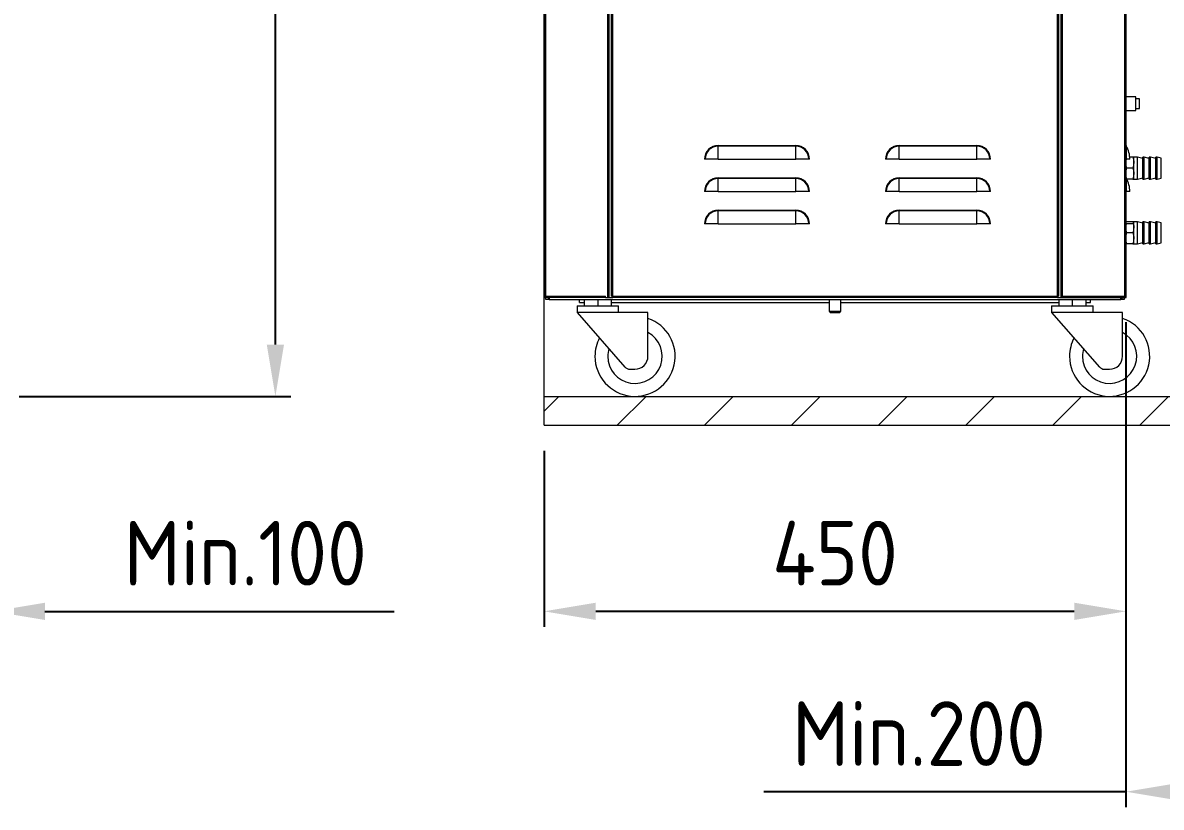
# Model space of a CAD drawing. Header units: millimetres. Extents: x 0 to 5860, y 0 to 4120.
# Drawn here: x 3118 to 3998, y 942 to 1549 of the extents above; entities that cross this region are included whole.
import ezdxf

# ---------------------------------------------------------------- set-up
doc = ezdxf.new("R2010")
doc.units = ezdxf.units.MM
doc.layers.get('0').update_dxf_attribs({"lineweight": 15})
doc.layers.add('D', color=3, linetype='Continuous', lineweight=13)
doc.layers.add('S', color=4, linetype='Continuous', lineweight=15)
doc.styles.add('STU25', font='isocp2.shx')
doc.dimstyles.new('STU25', dxfattribs={"dimscale": 20, "dimtxt": 2.5, "dimasz": 2, "dimexe": 0.6, "dimexo": 1, "dimgap": 1, "dimtad": 1, "dimdsep": 46, "dimtxsty": 'STU25', "dimcen": 2, "dimazin": 2, "dimtfac": 1, "dimtmove": 0, "dimatfit": 3, "dimfxl": 0, "dimtolj": 1, "dimtzin": 0, "dimarcsym": 0})

# ---------------------------------------------------------------- blocks, each defined once
blk = doc.blocks.new('*D6')
at = {"layer": 'D', "color": 0, "lineweight": -2}
for p, q in [((3013.61, 2240.29), (3324.86, 2240.29)), ((3312.86, 1300.29), (3312.86, 2200.29)), ((3114.62, 1260.29), (3324.86, 1260.29))]:
    blk.add_line(p, q, dxfattribs=at)
at = {"layer": 'D', "color": 0}
for points in [[(3306.19, 2200.29), (3319.53, 2200.29), (3312.86, 2240.29)], [(3306.19, 1300.29), (3319.53, 1300.29), (3312.86, 1260.29)]]:
    blk.add_solid(points, dxfattribs=at)
at = {"layer": 'Defpoints', "color": 0}
for p in [(2993.61, 2240.29), (3312.86, 2240.29), (3094.62, 1260.29)]:
    blk.add_point(p, dxfattribs=at)
at = {"layer": 'D', "color": 0, "insert": (3267.86, 1750.29), "char_height": 50, "attachment_point": 5, "rotation": 90, "style": 'STU25'}
blk.add_mtext('\\A1;980', dxfattribs=at)
blk = doc.blocks.new('*D10')
at = {"layer": 'D', "color": 0, "lineweight": -2}
for p, q in [((2994.62, 1316.79), (2994.62, 1081.96)), ((3094.62, 1240.29), (3094.62, 1081.96)), ((2954.62, 1093.96), (2914.62, 1093.96)), ((2994.62, 1093.96), (3094.62, 1093.96)), ((3134.62, 1093.96), (3404.66, 1093.96))]:
    blk.add_line(p, q, dxfattribs=at)
at = {"layer": 'D', "color": 0}
for points in [[(2954.62, 1100.62), (2954.62, 1087.29), (2994.62, 1093.96)], [(3134.62, 1100.62), (3134.62, 1087.29), (3094.62, 1093.96)]]:
    blk.add_solid(points, dxfattribs=at)
at = {"layer": 'Defpoints', "color": 0}
for p in [(2994.62, 1336.79), (3094.62, 1260.29), (3094.62, 1093.96)]:
    blk.add_point(p, dxfattribs=at)
at = {"layer": 'D', "color": 0, "insert": (3289.64, 1138.96), "char_height": 50, "attachment_point": 5, "style": 'STU25'}
blk.add_mtext('\\A1;Min.100', dxfattribs=at)
blk = doc.blocks.new('*D11')
at = {"layer": 'D', "color": 0, "lineweight": -2}
for p, q in [((3970.6, 1317.8), (3970.6, 1081.96)), ((3520.6, 1218.07), (3520.6, 1081.96)), ((3930.6, 1093.96), (3560.6, 1093.96))]:
    blk.add_line(p, q, dxfattribs=at)
at = {"layer": 'D', "color": 0}
for points in [[(3560.6, 1100.62), (3560.6, 1087.29), (3520.6, 1093.96)], [(3930.6, 1100.62), (3930.6, 1087.29), (3970.6, 1093.96)]]:
    blk.add_solid(points, dxfattribs=at)
at = {"layer": 'Defpoints', "color": 0}
for p in [(3970.6, 1337.8), (3520.6, 1238.07), (3520.6, 1093.96)]:
    blk.add_point(p, dxfattribs=at)
at = {"layer": 'D', "color": 0, "insert": (3745.6, 1138.96), "char_height": 50, "attachment_point": 5, "style": 'STU25'}
blk.add_mtext('\\A1;450', dxfattribs=at)
blk = doc.blocks.new('*D13')
at = {"layer": 'D', "color": 0, "lineweight": -2}
for p, q in [((4170.6, 1240.29), (4170.6, 942.39)), ((3970.6, 1218.07), (3970.6, 942.39)), ((3970.6, 954.39), (3690.56, 954.39)), ((4130.6, 954.39), (4010.6, 954.39))]:
    blk.add_line(p, q, dxfattribs=at)
at = {"layer": 'D', "color": 0}
for points in [[(4010.6, 961.05), (4010.6, 947.72), (3970.6, 954.39)], [(4130.6, 961.05), (4130.6, 947.72), (4170.6, 954.39)]]:
    blk.add_solid(points, dxfattribs=at)
at = {"layer": 'Defpoints', "color": 0}
for p in [(4170.6, 1260.29), (3970.6, 1238.07), (4170.6, 954.39)]:
    blk.add_point(p, dxfattribs=at)
at = {"layer": 'D', "color": 0, "insert": (3810.58, 999.39), "char_height": 50, "attachment_point": 5, "style": 'STU25'}
blk.add_mtext('\\A1;Min.200', dxfattribs=at)
blk = doc.blocks.new('GHSHWT')
at = {"color": 7, "linetype": 'Continuous', "lineweight": 15}
for p, q in [((3757.45, -2895.22), (3757.45, -3673.72)), ((3758.46, -2895.22), (3758.46, -3673.72)), ((3761.47, -2896.23), (3761.47, -3672.71)), ((4105.45, -3672.71), (4105.45, -2896.23)), ((4108.46, -3673.72), (4108.46, -2895.22)), ((4109.47, -3672.71), (4109.47, -2896.23)), ((3760.46, -2896.3), (3760.46, -3672.65)), ((4106.46, -3672.65), (4106.46, -2896.3)), ((3758.47, -2910.22), (3758.47, -3673.72)), ((4108.45, -3673.72), (4108.45, -2910.22)), ((3708.46, -2981.22), (3708.46, -3672.71)), ((3709.47, -2981.22), (3709.47, -3672.71)), ((4157.45, -3672.71), (4157.45, -3076.22)), ((4158.46, -3672.71), (4158.46, -3076.22)), ((4165.96, -3518.47), (4158.46, -3518.47)), ((4165.96, -3528.97), (4165.96, -3518.47)), ((4168.96, -3519.97), (4165.96, -3519.97)), ((4168.96, -3527.47), (4168.96, -3519.97)), ((4158.46, -3528.97), (4165.96, -3528.97)), ((4165.96, -3527.47), (4168.96, -3527.47)), ((3843.11, -3556.14), (3903.11, -3556.14)), ((3843.11, -3556.67), (3843.11, -3556.14)), ((3903.11, -3556.67), (3903.11, -3556.14)), ((3983.11, -3556.67), (3983.11, -3556.14)), ((3983.11, -3556.14), (4043.11, -3556.14)), ((4043.11, -3556.67), (4043.11, -3556.14)), ((3903.11, -3556.67), (3843.11, -3556.67)), ((3843.11, -3566.73), (3843.11, -3556.67)), ((3903.11, -3566.73), (3903.11, -3556.67)), ((4043.11, -3556.67), (3983.11, -3556.67)), ((3983.11, -3566.73), (3983.11, -3556.67)), ((4043.11, -3566.73), (4043.11, -3556.67)), ((4158.61, -3556.67), (4158.61, -3566.72)), ((4163.7, -3565.22), (4161.4, -3565.22)), ((4167.46, -3565.22), (4164.46, -3565.22)), ((4164.46, -3569.47), (4164.46, -3565.22)), ((4167.46, -3582.22), (4167.46, -3565.22)), ((4171.46, -3566.22), (4167.46, -3565.22)), ((4171.46, -3582.22), (4171.46, -3565.22)), ((4172.46, -3565.22), (4171.46, -3565.22)), ((4172.46, -3582.22), (4172.46, -3565.22)), ((4176.46, -3566.22), (4172.46, -3565.22)), ((4176.46, -3582.22), (4176.46, -3565.22)), ((4177.46, -3565.22), (4176.46, -3565.22)), ((4177.46, -3582.22), (4177.46, -3565.22)), ((4181.46, -3566.22), (4177.46, -3565.22)), ((4181.46, -3582.22), (4181.46, -3565.22)), ((4182.46, -3565.22), (4181.46, -3565.22)), ((4182.46, -3582.22), (4182.46, -3565.22)), ((4185.7, -3566.04), (4182.46, -3565.22)), ((3833.05, -3566.72), (3832.53, -3566.72)), ((3843.11, -3566.72), (3833.05, -3566.72)), ((3843.11, -3566.73), (3903.11, -3566.73)), ((3913.17, -3566.72), (3903.11, -3566.72)), ((3913.7, -3566.72), (3913.17, -3566.72)), ((3973.05, -3566.72), (3972.53, -3566.72)), ((3983.11, -3566.72), (3973.05, -3566.72)), ((3983.11, -3566.73), (4043.11, -3566.73)), ((4053.17, -3566.72), (4043.11, -3566.72)), ((4053.7, -3566.72), (4053.17, -3566.72)), ((4158.61, -3566.72), (4158.46, -3566.72)), ((4161.46, -3566.72), (4158.61, -3566.72)), ((4163.7, -3573.72), (4159.22, -3573.72)), ((4164.46, -3577.97), (4164.46, -3569.47)), ((3843.11, -3581.14), (3903.11, -3581.14)), ((3843.11, -3581.67), (3843.11, -3581.14)), ((3903.11, -3581.67), (3843.11, -3581.67)), ((3843.11, -3591.73), (3843.11, -3581.67)), ((3903.11, -3581.67), (3903.11, -3581.14)), ((3903.11, -3591.73), (3903.11, -3581.67)), ((3983.11, -3581.67), (3983.11, -3581.14)), ((3983.11, -3581.14), (4043.11, -3581.14)), ((3983.11, -3591.73), (3983.11, -3581.67)), ((4043.11, -3581.67), (3983.11, -3581.67)), ((4043.11, -3581.67), (4043.11, -3581.14)), ((4043.11, -3591.73), (4043.11, -3581.67)), ((4158.61, -3581.67), (4158.61, -3591.72)), ((4163.7, -3582.22), (4159.22, -3582.22)), ((4164.46, -3582.22), (4164.46, -3577.97)), ((4164.46, -3582.22), (4167.46, -3582.22)), ((4167.46, -3582.22), (4171.46, -3581.22)), ((4171.46, -3582.22), (4172.46, -3582.22)), ((4172.46, -3582.22), (4176.46, -3581.22)), ((4176.46, -3582.22), (4177.46, -3582.22)), ((4177.46, -3582.22), (4181.46, -3581.22)), ((4181.46, -3582.22), (4182.46, -3582.22)), ((4182.46, -3582.22), (4185.7, -3581.41)), ((3833.05, -3591.72), (3832.53, -3591.72)), ((3843.11, -3591.72), (3833.05, -3591.72)), ((3843.11, -3591.73), (3903.11, -3591.73)), ((3913.17, -3591.72), (3903.11, -3591.72)), ((3913.7, -3591.72), (3913.17, -3591.72)), ((3973.05, -3591.72), (3972.53, -3591.72)), ((3983.11, -3591.72), (3973.05, -3591.72)), ((3983.11, -3591.73), (4043.11, -3591.73)), ((4053.17, -3591.72), (4043.11, -3591.72)), ((4053.7, -3591.72), (4053.17, -3591.72)), ((4158.61, -3591.72), (4158.46, -3591.72)), ((4161.46, -3591.72), (4158.61, -3591.72)), ((3843.11, -3606.14), (3903.11, -3606.14)), ((3843.11, -3606.67), (3843.11, -3606.14)), ((3903.11, -3606.67), (3843.11, -3606.67)), ((3843.11, -3616.73), (3843.11, -3606.67)), ((3903.11, -3606.67), (3903.11, -3606.14)), ((3903.11, -3616.73), (3903.11, -3606.67)), ((3983.11, -3606.67), (3983.11, -3606.14)), ((3983.11, -3606.14), (4043.11, -3606.14)), ((3983.11, -3616.73), (3983.11, -3606.67)), ((4043.11, -3606.67), (3983.11, -3606.67)), ((4043.11, -3606.67), (4043.11, -3606.14)), ((4043.11, -3616.73), (4043.11, -3606.67)), ((3833.05, -3616.72), (3832.53, -3616.72)), ((3843.11, -3616.72), (3833.05, -3616.72)), ((3843.11, -3616.73), (3903.11, -3616.73)), ((3913.17, -3616.72), (3903.11, -3616.72)), ((3913.7, -3616.72), (3913.17, -3616.72)), ((3973.05, -3616.72), (3972.53, -3616.72)), ((3983.11, -3616.72), (3973.05, -3616.72)), ((3983.11, -3616.73), (4043.11, -3616.73)), ((4053.17, -3616.72), (4043.11, -3616.72)), ((4053.7, -3616.72), (4053.17, -3616.72)), ((4163.7, -3615.22), (4158.46, -3615.22)), ((4158.61, -3616.72), (4158.46, -3616.72)), ((4164.13, -3616.72), (4158.61, -3616.72)), ((4164.46, -3619.47), (4164.46, -3615.22)), ((4167.46, -3615.22), (4164.46, -3615.22)), ((4167.46, -3632.22), (4167.46, -3615.22)), ((4171.46, -3616.22), (4167.46, -3615.22)), ((4171.46, -3632.22), (4171.46, -3615.22)), ((4172.46, -3615.22), (4171.46, -3615.22)), ((4172.46, -3632.22), (4172.46, -3615.22)), ((4176.46, -3616.22), (4172.46, -3615.22)), ((4176.46, -3632.22), (4176.46, -3615.22)), ((4177.46, -3615.22), (4176.46, -3615.22)), ((4177.46, -3632.22), (4177.46, -3615.22)), ((4181.46, -3616.22), (4177.46, -3615.22)), ((4181.46, -3632.22), (4181.46, -3615.22)), ((4182.46, -3615.22), (4181.46, -3615.22)), ((4182.46, -3632.22), (4182.46, -3615.22)), ((4185.7, -3616.04), (4182.46, -3615.22)), ((4163.7, -3623.72), (4159.22, -3623.72)), ((4164.46, -3627.97), (4164.46, -3619.47)), ((4163.7, -3632.22), (4158.46, -3632.22)), ((4164.46, -3632.22), (4164.46, -3627.97)), ((4164.46, -3632.22), (4167.46, -3632.22)), ((4167.46, -3632.22), (4171.46, -3631.22)), ((4171.46, -3632.22), (4172.46, -3632.22)), ((4172.46, -3632.22), (4176.46, -3631.22)), ((4176.46, -3632.22), (4177.46, -3632.22)), ((4177.46, -3632.22), (4181.46, -3631.22)), ((4181.46, -3632.22), (4182.46, -3632.22)), ((4182.46, -3632.22), (4185.7, -3631.41)), ((3708.46, -3672.71), (3708.46, -3673.72)), ((3708.46, -3673.72), (3709.47, -3673.72)), ((3709.47, -3672.71), (3709.47, -3673.72)), ((3709.47, -3672.71), (3756.06, -3672.71)), ((3709.47, -3673.72), (3709.54, -3673.72)), ((3756.06, -3673.72), (3709.54, -3673.72)), ((3709.96, -3675.22), (3709.96, -3673.72)), ((3711.55, -3675.22), (3709.96, -3675.22)), ((3711.55, -3673.72), (3711.55, -3675.22)), ((3712.55, -3675.22), (3711.55, -3675.22)), ((3712.55, -3673.72), (3712.55, -3675.22)), ((3712.55, -3675.22), (4154.37, -3675.22)), ((3735.96, -3677.72), (3735.96, -3675.22)), ((3735.96, -3677.72), (3739.47, -3677.72)), ((3739.47, -3675.22), (3739.47, -3680.22)), ((3749.97, -3675.22), (3749.97, -3680.22)), ((3756.06, -3673.72), (3756.06, -3672.71)), ((3756.06, -3673.72), (3757.45, -3673.72)), ((3757.45, -3673.72), (3758.46, -3673.72)), ((3758.46, -3673.72), (3761.53, -3673.72)), ((3760.47, -3675.22), (3760.47, -3680.22)), ((3760.47, -3677.72), (3929.06, -3677.72)), ((3761.47, -3672.71), (4105.45, -3672.71)), ((4105.39, -3673.72), (3761.53, -3673.72)), ((3929.06, -3675.22), (3929.06, -3684.22)), ((3937.86, -3684.22), (3937.86, -3675.22)), ((3937.86, -3677.72), (4106.45, -3677.72)), ((4105.39, -3673.72), (4108.46, -3673.72)), ((4106.45, -3675.22), (4106.45, -3680.22)), ((4108.46, -3673.72), (4109.47, -3673.72)), ((4109.47, -3672.71), (4157.45, -3672.71)), ((4109.47, -3673.72), (4109.47, -3672.71)), ((4109.47, -3673.72), (4157.38, -3673.72)), ((4116.95, -3675.22), (4116.95, -3680.22)), ((4127.45, -3675.22), (4127.45, -3680.22)), ((4127.45, -3677.72), (4130.96, -3677.72)), ((4130.96, -3677.72), (4130.96, -3675.22)), ((4154.37, -3675.22), (4154.37, -3673.72)), ((4155.37, -3675.22), (4154.37, -3675.22)), ((4155.37, -3675.22), (4155.37, -3673.72)), ((4156.96, -3675.22), (4155.37, -3675.22)), ((4156.96, -3673.72), (4156.96, -3675.22)), ((4157.38, -3673.72), (4157.45, -3673.72)), ((4157.45, -3673.72), (4157.45, -3672.71)), ((4157.45, -3673.72), (4158.46, -3673.72)), ((4158.46, -3673.72), (4158.46, -3672.71)), ((3733.97, -3680.22), (3733.97, -3685.22)), ((3733.97, -3680.22), (3765.97, -3680.22)), ((3749.97, -3685.22), (3733.97, -3685.22)), ((3733.97, -3685.22), (3770.99, -3727.52)), ((3788.82, -3685.22), (3749.97, -3685.22)), ((3765.97, -3685.22), (3765.97, -3680.22)), ((3788.82, -3719.22), (3788.82, -3685.22)), ((3929.06, -3684.22), (3930.56, -3685.72)), ((3929.06, -3684.22), (3933.46, -3684.22)), ((3933.46, -3685.72), (3930.56, -3685.72)), ((3933.46, -3684.22), (3937.86, -3684.22)), ((3936.36, -3685.72), (3933.46, -3685.72)), ((3936.36, -3685.72), (3937.86, -3684.22)), ((4100.95, -3680.22), (4100.95, -3685.22)), ((4100.95, -3680.22), (4132.95, -3680.22)), ((4116.95, -3685.22), (4100.95, -3685.22)), ((4100.95, -3685.22), (4137.97, -3727.52)), ((4155.8, -3685.22), (4116.95, -3685.22)), ((4132.95, -3685.22), (4132.95, -3680.22)), ((4155.8, -3719.22), (4155.8, -3685.22)), ((3774.75, -3729.22), (3778.76, -3729.22)), ((4141.73, -3729.22), (4145.74, -3729.22))]:
    blk.add_line(p, q, dxfattribs=at)
at = {"color": 8, "linetype": 'Continuous', "lineweight": 15}
for p, q in [((4185.7, -3581.41), (4185.7, -3566.04)), ((4185.7, -3631.41), (4185.7, -3616.04))]:
    blk.add_line(p, q, dxfattribs=at)
at = {"color": 7, "linetype": 'Continuous', "lineweight": 15}
for centre, radius, start, end in [((3843.11, -3566.72), 10.59, 90, 180), ((3903.11, -3566.72), 10.59, 0, 90), ((3983.11, -3566.72), 10.59, 90, 180), ((4043.11, -3566.72), 10.59, 0, 90), ((4159.46, -3556.14), 1, 180, 211.78871), ((3843.11, -3566.72), 10.06, 90, 180), ((3903.11, -3566.72), 10.06, 0, 90), ((3983.11, -3566.72), 10.06, 90, 180), ((4043.11, -3566.72), 10.06, 0, 90), ((4142.46, -3566.67), 19, 359.84078, 31.78871), ((3843.11, -3591.72), 10.59, 90, 180), ((3843.11, -3591.72), 10.06, 90, 180), ((3903.11, -3591.72), 10.59, 0, 90), ((3903.11, -3591.72), 10.06, 0, 90), ((3983.11, -3591.72), 10.59, 90, 180), ((3983.11, -3591.72), 10.06, 90, 180), ((4043.11, -3591.72), 10.59, 0, 90), ((4043.11, -3591.72), 10.06, 0, 90), ((4159.46, -3581.14), 1, 180, 211.78871), ((4142.46, -3591.67), 19, 359.84078, 31.78871), ((3843.11, -3616.72), 10.59, 90, 180), ((3843.11, -3616.72), 10.06, 90, 180), ((3903.11, -3616.72), 10.59, 0, 90), ((3903.11, -3616.72), 10.06, 0, 90), ((3983.11, -3616.72), 10.59, 90, 180), ((3983.11, -3616.72), 10.06, 90, 180), ((4043.11, -3616.72), 10.59, 0, 90), ((4043.11, -3616.72), 10.06, 0, 90), ((4159.46, -3631.14), 1, 180, 211.78871), ((3778.82, -3719.22), 31, 180, 71.18094), ((4145.8, -3719.22), 31, 180, 71.18094), ((3778.82, -3719.22), 31, 152.69116, 180), ((4145.8, -3719.22), 31, 152.69116, 180), ((3778.82, -3719.22), 10, 269.62915, 0), ((4145.8, -3719.22), 10, 269.62915, 0), ((3774.75, -3724.22), 5, 221.19668, 270), ((4141.73, -3724.22), 5, 221.19668, 270)]:
    blk.add_arc(centre, radius, start, end, dxfattribs=at)
at = {"color": 8, "linetype": 'Continuous', "lineweight": 15}
for centre, start, end in [((3778.82, -3719.22), 180, 61.56311), ((4145.8, -3719.22), 180, 61.56311), ((3778.82, -3719.22), 163.94114, 180), ((4145.8, -3719.22), 163.94114, 180)]:
    blk.add_arc(centre, 21, start, end, dxfattribs=at)
at = {"color": 7, "linetype": 'Continuous', "lineweight": 15}
for points, knots in [([(4163.7, -3565.22), (4163.91, -3565.92), (4164.34, -3567.31), (4164.42, -3568.75), (4164.46, -3569.47)], [0, 0, 0, 0, 0.495459, 1, 1, 1, 1]), ([(4164.46, -3565.22), (4164.45, -3565.22), (4164.4, -3565.22), (4164, -3565.22), (4163.7, -3565.22)], [0, 0, 0, 0, 0.268641, 1, 1, 1, 1]), ([(4158.46, -3569.47), (4158.46, -3569.37), (4158.47, -3568.61), (4158.54, -3567.68), (4158.77, -3566.88), (4158.81, -3566.72)], [0, 0, 0, 0, 0.109021, 0.825649, 1, 1, 1, 1]), ([(4159.22, -3573.72), (4159, -3573.03), (4158.58, -3571.64), (4158.5, -3570.2), (4158.46, -3569.47)], [0, 0, 0, 0, 0.495459, 1, 1, 1, 1]), ([(4158.46, -3577.97), (4158.46, -3577.87), (4158.47, -3577.11), (4158.63, -3575.67), (4159.02, -3574.38), (4159.22, -3573.72)], [0, 0, 0, 0, 0.070085, 0.530781, 1, 1, 1, 1]), ([(4164.46, -3569.47), (4164.46, -3569.58), (4164.45, -3570.34), (4164.28, -3571.78), (4163.9, -3573.07), (4163.7, -3573.72)], [0, 0, 0, 0, 0.070086, 0.530783, 1, 1, 1, 1]), ([(4163.7, -3573.72), (4163.91, -3574.42), (4164.34, -3575.81), (4164.42, -3577.25), (4164.46, -3577.97)], [0, 0, 0, 0, 0.495459, 1, 1, 1, 1]), ([(4159.22, -3582.22), (4159, -3581.53), (4158.58, -3580.14), (4158.5, -3578.7), (4158.46, -3577.97)], [0, 0, 0, 0, 0.49546, 1, 1, 1, 1]), ([(4164.46, -3577.97), (4164.46, -3578.08), (4164.45, -3578.84), (4164.28, -3580.28), (4163.9, -3581.57), (4163.7, -3582.22)], [0, 0, 0, 0, 0.0700859, 0.5307833, 1, 1, 1, 1]), ([(4163.7, -3582.22), (4164, -3582.22), (4164.4, -3582.22), (4164.45, -3582.22), (4164.46, -3582.22)], [0, 0, 0, 0, 0.731359, 1, 1, 1, 1]), ([(4158.46, -3619.47), (4158.46, -3619.37), (4158.47, -3618.61), (4158.54, -3617.68), (4158.77, -3616.88), (4158.81, -3616.72)], [0, 0, 0, 0, 0.109021, 0.825649, 1, 1, 1, 1]), ([(4164.46, -3615.22), (4164.45, -3615.22), (4164.4, -3615.22), (4164, -3615.22), (4163.7, -3615.22)], [0, 0, 0, 0, 0.268641, 1, 1, 1, 1]), ([(4163.7, -3615.22), (4163.91, -3615.92), (4164.34, -3617.31), (4164.42, -3618.75), (4164.46, -3619.47)], [0, 0, 0, 0, 0.495459, 1, 1, 1, 1]), ([(4159.22, -3623.72), (4159, -3623.03), (4158.58, -3621.64), (4158.5, -3620.2), (4158.46, -3619.47)], [0, 0, 0, 0, 0.495459, 1, 1, 1, 1]), ([(4158.46, -3627.97), (4158.46, -3627.87), (4158.47, -3627.11), (4158.63, -3625.67), (4159.02, -3624.38), (4159.22, -3623.72)], [0, 0, 0, 0, 0.070085, 0.530781, 1, 1, 1, 1]), ([(4164.46, -3619.47), (4164.46, -3619.58), (4164.45, -3620.34), (4164.28, -3621.78), (4163.9, -3623.07), (4163.7, -3623.72)], [0, 0, 0, 0, 0.070086, 0.530783, 1, 1, 1, 1]), ([(4163.7, -3623.72), (4163.91, -3624.42), (4164.34, -3625.81), (4164.42, -3627.25), (4164.46, -3627.97)], [0, 0, 0, 0, 0.495459, 1, 1, 1, 1]), ([(4159.22, -3632.22), (4159, -3631.53), (4158.58, -3630.14), (4158.5, -3628.7), (4158.46, -3627.97)], [0, 0, 0, 0, 0.49546, 1, 1, 1, 1]), ([(4164.46, -3627.97), (4164.46, -3628.08), (4164.45, -3628.84), (4164.28, -3630.28), (4163.9, -3631.57), (4163.7, -3632.22)], [0, 0, 0, 0, 0.0700859, 0.5307833, 1, 1, 1, 1]), ([(4163.7, -3632.22), (4164, -3632.22), (4164.4, -3632.22), (4164.45, -3632.22), (4164.46, -3632.22)], [0, 0, 0, 0, 0.731359, 1, 1, 1, 1]), ([(3709.54, -3673.72), (3709.53, -3673.71), (3709.52, -3673.68), (3709.5, -3673.45), (3709.49, -3673.11), (3709.47, -3672.85), (3709.47, -3672.71)], [0, 0, 0, 0, 0.249991, 0.49996, 0.749988, 1, 1, 1, 1]), ([(3761.47, -3672.71), (3761.34, -3672.71), (3761.07, -3672.7), (3760.74, -3672.68), (3760.5, -3672.67), (3760.47, -3672.66), (3760.46, -3672.65)], [0, 0, 0, 0, 0.2500103, 0.5000433, 0.7500082, 1, 1, 1, 1]), ([(3761.53, -3673.72), (3761.52, -3673.71), (3761.51, -3673.68), (3761.5, -3673.45), (3761.48, -3673.11), (3761.47, -3672.85), (3761.47, -3672.71)], [0, 0, 0, 0, 0.24999, 0.499959, 0.749988, 1, 1, 1, 1]), ([(4105.45, -3672.71), (4105.44, -3672.85), (4105.43, -3673.11), (4105.42, -3673.45), (4105.4, -3673.68), (4105.39, -3673.71), (4105.39, -3673.72)], [0, 0, 0, 0, 0.2500116, 0.5000402, 0.7500101, 1, 1, 1, 1]), ([(4106.46, -3672.65), (4106.44, -3672.66), (4106.41, -3672.67), (4106.18, -3672.68), (4105.84, -3672.7), (4105.58, -3672.71), (4105.45, -3672.71)], [0, 0, 0, 0, 0.249991, 0.499955, 0.749972, 1, 1, 1, 1]), ([(4157.45, -3672.71), (4157.44, -3672.85), (4157.43, -3673.11), (4157.41, -3673.45), (4157.39, -3673.68), (4157.38, -3673.71), (4157.38, -3673.72)], [0, 0, 0, 0, 0.250012, 0.50004, 0.750009, 1, 1, 1, 1])]:
    blk.add_open_spline(points, degree=3, knots=knots, dxfattribs=at)

msp = doc.modelspace()

# ---------------------------------------------------------------- hatches: boundary and pattern name
at = {"layer": 'D'}
h = msp.add_hatch(dxfattribs=at)
h.set_pattern_fill('ANSI31', color=2, scale=15, style=0)
h.set_pattern_definition([(45, (-187.86, 4275.52), (-33.67596, 33.67596), [])])
h.paths.add_polyline_path([(3520.6, 2833.51), (3520.6, 2811.29), (4170.596, 2811.29), (4170.596, 1260.293), (3520.6, 1260.293), (3520.6, 1238.071), (4192.819, 1238.071), (4192.819, 2833.51)])

# ---------------------------------------------------------------- linework, layer by layer
at = {"layer": 'S', "linetype": 'Continuous'}
for p, q in [((3520.6, 1238.071), (3520.6, 2833.51)), ((3520.6, 1260.293), (4170.596, 1260.293)), ((3520.6, 1238.071), (4192.819, 1238.071))]:
    msp.add_line(p, q, dxfattribs=at)

# ---------------------------------------------------------------- block references
at = {"layer": 'D', "color": 2}
msp.add_blockref('GHSHWT', (-187.858, 5010.518), dxfattribs=at)

# ---------------------------------------------------------------- dimensions: what is measured, and where the dimension line sits
at = {"layer": 'D'}
dim = msp.add_linear_dim(base=(3312.859, 2240.293), p1=(3094.618, 1260.293), p2=(2993.611, 2240.293), angle=90, dimstyle='STU25', dxfattribs=at)
dim.commit()
dim.dimension.update_dxf_attribs({"geometry": '*D6', "text_midpoint": (3267.859, 1750.293)})
dim = msp.add_linear_dim(base=(3094.618, 1093.958), p1=(2994.621, 1336.793), p2=(3094.618, 1260.293), text='Min.<>', dimstyle='STU25', dxfattribs=at)
dim.commit()
dim.dimension.update_dxf_attribs({"geometry": '*D10', "text_midpoint": (3289.638, 1138.958)})
dim = msp.add_linear_dim(base=(3520.6, 1093.958), p1=(3970.6, 1337.803), p2=(3520.6, 1238.071), dimstyle='STU25', dxfattribs=at)
dim.commit()
dim.dimension.update_dxf_attribs({"geometry": '*D11', "text_midpoint": (3745.6, 1138.958)})
dim = msp.add_linear_dim(base=(4170.596, 954.388), p1=(3970.6, 1238.071), p2=(4170.596, 1260.293), text='Min.<>', dimstyle='STU25', dxfattribs=at)
dim.commit()
dim.dimension.update_dxf_attribs({"geometry": '*D13', "text_midpoint": (3810.58, 954.388), "dimtype": 160})

doc.saveas('drawing.dxf')
